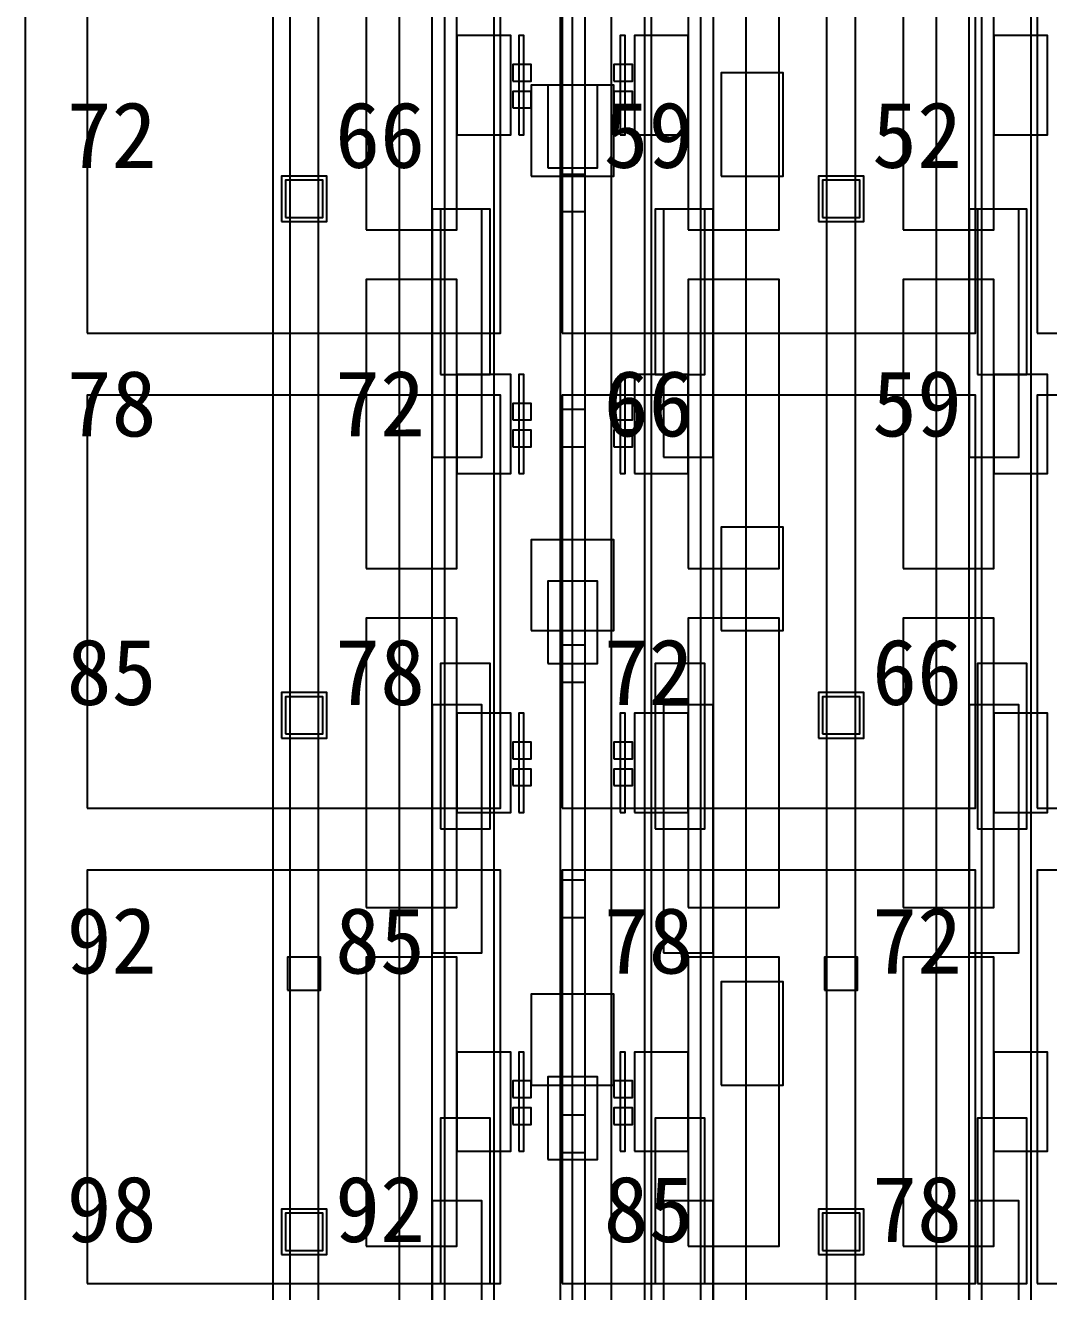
# Model space of a CAD drawing. Header units: metres. Extents: x -1640 to 1560, y -268 to 2338.
# Drawn here: x -281 to -256.23, y 991.8 to 1022.45 of the extents above; entities that cross this region are included whole.
import ezdxf

# ---------------------------------------------------------------- set-up
doc = ezdxf.new("R2010")
doc.units = ezdxf.units.M
for name, color, linetype in [('1F_CHL', 4, 'Continuous'), ('1F_PUMP', 2, 'Continuous'), ('1F_SCR', 3, 'Continuous'), ('1F_STRUCT_COLUMN', 8, 'Continuous'), ('1F_ZONE', 3, 'Continuous'), ('2F_CSF_LATERAL_RACK_CONCEPT', 9, 'Continuous'), ('2F_RFG', 5, 'Continuous'), ('2F_STRUCT_COLUMN', 8, 'Continuous'), ('2F_VMB', 6, 'Continuous'), ('2F_ZONE', 3, 'Continuous'), ('3F_CLEANROOM_OVERHEAD_PIPE_DUCT_CONCEPT', 9, 'Continuous'), ('3F_DIFF', 4, 'Continuous'), ('3F_EHS_EGRESS_DIST_M', 2, 'Continuous'), ('3F_FOUP', 5, 'Continuous'), ('3F_OHT', 9, 'Continuous'), ('3F_OHTV', 1, 'Continuous'), ('3F_STRUCT_COLUMN', 8, 'Continuous'), ('3F_TBAR', 6, 'Continuous'), ('3F_ZONE', 3, 'Continuous'), ('4F_FFU', 1, 'Continuous'), ('4F_STRUCT_PLENUM_TRUSS_CONCEPT', 9, 'Continuous'), ('4F_ZONE', 3, 'Continuous'), ('5F_CHL', 4, 'Continuous'), ('5F_PUMP', 2, 'Continuous'), ('5F_SCR', 3, 'Continuous'), ('5F_STRUCT_COLUMN', 8, 'Continuous'), ('5F_ZONE', 3, 'Continuous'), ('6F_CSF_LATERAL_RACK_CONCEPT', 9, 'Continuous'), ('6F_RFG', 5, 'Continuous'), ('6F_STRUCT_COLUMN', 8, 'Continuous'), ('6F_VMB', 6, 'Continuous'), ('6F_ZONE', 3, 'Continuous'), ('7F_CLEANROOM_OVERHEAD_PIPE_DUCT_CONCEPT', 9, 'Continuous'), ('7F_DIFF', 4, 'Continuous'), ('7F_EHS_EGRESS_DIST_M', 2, 'Continuous'), ('7F_FOUP', 5, 'Continuous'), ('7F_OHT', 9, 'Continuous'), ('7F_OHTV', 1, 'Continuous'), ('7F_STRUCT_COLUMN', 8, 'Continuous'), ('7F_TBAR', 6, 'Continuous'), ('7F_ZONE', 3, 'Continuous'), ('8F_FFU', 1, 'Continuous'), ('8F_STRUCT_PLENUM_TRUSS_CONCEPT', 9, 'Continuous'), ('8F_ZONE', 3, 'Continuous'), ('EHS_TREATED_EXHAUST', 30, 'Continuous'), ('UTIL_GAS.SPEC_CONCEPT', 3, 'Continuous'), ('UTIL_PCW.R_CONCEPT', 1, 'Continuous'), ('UTIL_PCW.S_CONCEPT', 6, 'Continuous')]:
    doc.layers.add(name, color=color, linetype=linetype)

msp = doc.modelspace()

# ---------------------------------------------------------------- linework, layer by layer
at = {"layer": '1F_CHL'}
for points in [[(-264.15, 1018.8), (-262.65, 1018.8), (-262.65, 1021.3), (-264.15, 1021.3)], [(-264.15, 1007.8), (-262.65, 1007.8), (-262.65, 1010.3), (-264.15, 1010.3)], [(-264.15, 996.8), (-262.65, 996.8), (-262.65, 999.3), (-264.15, 999.3)]]:
    msp.add_lwpolyline(points, close=True, dxfattribs=at)
at = {"layer": '1F_PUMP'}
for points in [[(-270.95, 1014), (-269.75, 1014), (-269.75, 1018), (-270.95, 1018)], [(-265.75, 1014), (-264.55, 1014), (-264.55, 1018), (-265.75, 1018)], [(-257.95, 1014), (-256.75, 1014), (-256.75, 1018), (-257.95, 1018)], [(-270.95, 1003), (-269.75, 1003), (-269.75, 1007), (-270.95, 1007)], [(-265.75, 1003), (-264.55, 1003), (-264.55, 1007), (-265.75, 1007)], [(-257.95, 1003), (-256.75, 1003), (-256.75, 1007), (-257.95, 1007)], [(-270.95, 992), (-269.75, 992), (-269.75, 996), (-270.95, 996)], [(-265.75, 992), (-264.55, 992), (-264.55, 996), (-265.75, 996)], [(-257.95, 992), (-256.75, 992), (-256.75, 996), (-257.95, 996)]]:
    msp.add_lwpolyline(points, close=True, dxfattribs=at)
at = {"layer": '1F_SCR'}
for points in [[(-268.75, 1018.8), (-266.75, 1018.8), (-266.75, 1021), (-268.75, 1021)], [(-268.75, 1007.8), (-266.75, 1007.8), (-266.75, 1010), (-268.75, 1010)], [(-268.75, 996.8), (-266.75, 996.8), (-266.75, 999), (-268.75, 999)]]:
    msp.add_lwpolyline(points, close=True, dxfattribs=at)
at = {"layer": '1F_STRUCT_COLUMN'}
for points in [[(-274.8, 1017.7), (-273.7, 1017.7), (-273.7, 1018.8), (-274.8, 1018.8)], [(-261.8, 1017.7), (-260.7, 1017.7), (-260.7, 1018.8), (-261.8, 1018.8)], [(-274.8, 1005.2), (-273.7, 1005.2), (-273.7, 1006.3), (-274.8, 1006.3)], [(-261.8, 1005.2), (-260.7, 1005.2), (-260.7, 1006.3), (-261.8, 1006.3)], [(-274.8, 992.7), (-273.7, 992.7), (-273.7, 993.8), (-274.8, 993.8)], [(-261.8, 992.7), (-260.7, 992.7), (-260.7, 993.8), (-261.8, 993.8)]]:
    msp.add_lwpolyline(points, close=True, dxfattribs=at)
at = {"layer": '1F_ZONE'}
msp.add_lwpolyline([(-281, 887), (-7.5, 887), (-7.5, 1045), (-281, 1045)], close=True, dxfattribs=at)
at = {"layer": '2F_CSF_LATERAL_RACK_CONCEPT'}
for points in [[(-271.95, 891), (-271.15, 891), (-271.15, 1041), (-271.95, 1041)], [(-264.35, 891), (-263.55, 891), (-263.55, 1041), (-264.35, 1041)], [(-258.95, 891), (-258.15, 891), (-258.15, 1041), (-258.95, 1041)]]:
    msp.add_lwpolyline(points, close=True, dxfattribs=at)
at = {"layer": '2F_RFG'}
for points in [[(-271.15, 1012), (-269.95, 1012), (-269.95, 1018), (-271.15, 1018)], [(-265.55, 1012), (-264.35, 1012), (-264.35, 1018), (-265.55, 1018)], [(-258.15, 1012), (-256.95, 1012), (-256.95, 1018), (-258.15, 1018)], [(-271.15, 1000), (-269.95, 1000), (-269.95, 1006), (-271.15, 1006)], [(-265.55, 1000), (-264.35, 1000), (-264.35, 1006), (-265.55, 1006)], [(-258.15, 1000), (-256.95, 1000), (-256.95, 1006), (-258.15, 1006)], [(-271.15, 988), (-269.95, 988), (-269.95, 994), (-271.15, 994)], [(-265.55, 988), (-264.35, 988), (-264.35, 994), (-265.55, 994)], [(-258.15, 988), (-256.95, 988), (-256.95, 994), (-258.15, 994)]]:
    msp.add_lwpolyline(points, close=True, dxfattribs=at)
at = {"layer": '2F_STRUCT_COLUMN'}
for points in [[(-274.7, 1017.8), (-273.8, 1017.8), (-273.8, 1018.7), (-274.7, 1018.7)], [(-261.7, 1017.8), (-260.8, 1017.8), (-260.8, 1018.7), (-261.7, 1018.7)], [(-274.7, 1005.3), (-273.8, 1005.3), (-273.8, 1006.2), (-274.7, 1006.2)], [(-261.7, 1005.3), (-260.8, 1005.3), (-260.8, 1006.2), (-261.7, 1006.2)], [(-274.7, 992.8), (-273.8, 992.8), (-273.8, 993.7), (-274.7, 993.7)], [(-261.7, 992.8), (-260.8, 992.8), (-260.8, 993.7), (-261.7, 993.7)]]:
    msp.add_lwpolyline(points, close=True, dxfattribs=at)
at = {"layer": '2F_VMB'}
for points in [[(-268.35, 1019), (-267.15, 1019), (-267.15, 1021), (-268.35, 1021)], [(-268.35, 1007), (-267.15, 1007), (-267.15, 1009), (-268.35, 1009)], [(-268.35, 995), (-267.15, 995), (-267.15, 997), (-268.35, 997)]]:
    msp.add_lwpolyline(points, close=True, dxfattribs=at)
at = {"layer": '2F_ZONE'}
msp.add_lwpolyline([(-281, 887), (-7.5, 887), (-7.5, 1045), (-281, 1045)], close=True, dxfattribs=at)
at = {"layer": '3F_CLEANROOM_OVERHEAD_PIPE_DUCT_CONCEPT'}
for points in [[(-270.85, 890), (-269.65, 890), (-269.65, 1042), (-270.85, 1042)], [(-265.85, 890), (-264.65, 890), (-264.65, 1042), (-265.85, 1042)], [(-257.85, 890), (-256.65, 890), (-256.65, 1042), (-257.85, 1042)]]:
    msp.add_lwpolyline(points, close=True, dxfattribs=at)
at = {"layer": '3F_DIFF'}
for points in [[(-272.75, 1017.5), (-270.55, 1017.5), (-270.55, 1024.5), (-272.75, 1024.5)], [(-264.95, 1017.5), (-262.75, 1017.5), (-262.75, 1024.5), (-264.95, 1024.5)], [(-259.75, 1017.5), (-257.55, 1017.5), (-257.55, 1024.5), (-259.75, 1024.5)], [(-270.55, 1019.8), (-269.25, 1019.8), (-269.25, 1022.2), (-270.55, 1022.2)], [(-266.25, 1019.8), (-264.95, 1019.8), (-264.95, 1022.2), (-266.25, 1022.2)], [(-257.55, 1019.8), (-256.25, 1019.8), (-256.25, 1022.2), (-257.55, 1022.2)], [(-272.75, 1009.3), (-270.55, 1009.3), (-270.55, 1016.3), (-272.75, 1016.3)], [(-264.95, 1009.3), (-262.75, 1009.3), (-262.75, 1016.3), (-264.95, 1016.3)], [(-259.75, 1009.3), (-257.55, 1009.3), (-257.55, 1016.3), (-259.75, 1016.3)], [(-270.55, 1011.6), (-269.25, 1011.6), (-269.25, 1014), (-270.55, 1014)], [(-266.25, 1011.6), (-264.95, 1011.6), (-264.95, 1014), (-266.25, 1014)], [(-257.55, 1011.6), (-256.25, 1011.6), (-256.25, 1014), (-257.55, 1014)], [(-272.75, 1001.1), (-270.55, 1001.1), (-270.55, 1008.1), (-272.75, 1008.1)], [(-264.95, 1001.1), (-262.75, 1001.1), (-262.75, 1008.1), (-264.95, 1008.1)], [(-259.75, 1001.1), (-257.55, 1001.1), (-257.55, 1008.1), (-259.75, 1008.1)], [(-270.55, 1003.4), (-269.25, 1003.4), (-269.25, 1005.8), (-270.55, 1005.8)], [(-266.25, 1003.4), (-264.95, 1003.4), (-264.95, 1005.8), (-266.25, 1005.8)], [(-257.55, 1003.4), (-256.25, 1003.4), (-256.25, 1005.8), (-257.55, 1005.8)], [(-272.75, 992.9), (-270.55, 992.9), (-270.55, 999.9), (-272.75, 999.9)], [(-264.95, 992.9), (-262.75, 992.9), (-262.75, 999.9), (-264.95, 999.9)], [(-259.75, 992.9), (-257.55, 992.9), (-257.55, 999.9), (-259.75, 999.9)], [(-270.55, 995.2), (-269.25, 995.2), (-269.25, 997.6), (-270.55, 997.6)], [(-266.25, 995.2), (-264.95, 995.2), (-264.95, 997.6), (-266.25, 997.6)], [(-257.55, 995.2), (-256.25, 995.2), (-256.25, 997.6), (-257.55, 997.6)]]:
    msp.add_lwpolyline(points, close=True, dxfattribs=at)
at = {"layer": '3F_FOUP'}
for points in [[(-269.2, 1021.1), (-268.75, 1021.1), (-268.75, 1021.5), (-269.2, 1021.5)], [(-266.75, 1021.1), (-266.3, 1021.1), (-266.3, 1021.5), (-266.75, 1021.5)], [(-269.2, 1020.45), (-268.75, 1020.45), (-268.75, 1020.85), (-269.2, 1020.85)], [(-266.75, 1020.45), (-266.3, 1020.45), (-266.3, 1020.85), (-266.75, 1020.85)], [(-269.2, 1012.9), (-268.75, 1012.9), (-268.75, 1013.3), (-269.2, 1013.3)], [(-266.75, 1012.9), (-266.3, 1012.9), (-266.3, 1013.3), (-266.75, 1013.3)], [(-269.2, 1012.25), (-268.75, 1012.25), (-268.75, 1012.65), (-269.2, 1012.65)], [(-266.75, 1012.25), (-266.3, 1012.25), (-266.3, 1012.65), (-266.75, 1012.65)], [(-269.2, 1004.7), (-268.75, 1004.7), (-268.75, 1005.1), (-269.2, 1005.1)], [(-266.75, 1004.7), (-266.3, 1004.7), (-266.3, 1005.1), (-266.75, 1005.1)], [(-269.2, 1004.05), (-268.75, 1004.05), (-268.75, 1004.45), (-269.2, 1004.45)], [(-266.75, 1004.05), (-266.3, 1004.05), (-266.3, 1004.45), (-266.75, 1004.45)], [(-269.2, 996.5), (-268.75, 996.5), (-268.75, 996.9), (-269.2, 996.9)], [(-266.75, 996.5), (-266.3, 996.5), (-266.3, 996.9), (-266.75, 996.9)], [(-269.2, 995.85), (-268.75, 995.85), (-268.75, 996.25), (-269.2, 996.25)], [(-266.75, 995.85), (-266.3, 995.85), (-266.3, 996.25), (-266.75, 996.25)]]:
    msp.add_lwpolyline(points, close=True, dxfattribs=at)
at = {"layer": '3F_OHT'}
msp.add_line((-267.75, 970), (-267.75, 1042), dxfattribs=at)
at = {"layer": '3F_OHTV'}
for points in [[(-268.05, 1017.94), (-267.45, 1017.94), (-267.45, 1018.84), (-268.05, 1018.84)], [(-268.05, 1012.25), (-267.45, 1012.25), (-267.45, 1013.15), (-268.05, 1013.15)], [(-268.05, 1006.55), (-267.45, 1006.55), (-267.45, 1007.45), (-268.05, 1007.45)], [(-268.05, 1000.86), (-267.45, 1000.86), (-267.45, 1001.76), (-268.05, 1001.76)], [(-268.05, 995.17), (-267.45, 995.17), (-267.45, 996.07), (-268.05, 996.07)]]:
    msp.add_lwpolyline(points, close=True, dxfattribs=at)
at = {"layer": '3F_STRUCT_COLUMN'}
for points in [[(-274.65, 999.1), (-273.85, 999.1), (-273.85, 999.9), (-274.65, 999.9)], [(-261.65, 999.1), (-260.85, 999.1), (-260.85, 999.9), (-261.65, 999.9)]]:
    msp.add_lwpolyline(points, close=True, dxfattribs=at)
at = {"layer": '3F_TBAR'}
for points in [[(-269.05, 1019.8), (-268.93, 1019.8), (-268.93, 1022.2), (-269.05, 1022.2)], [(-266.6, 1019.8), (-266.48, 1019.8), (-266.48, 1022.2), (-266.6, 1022.2)], [(-269.05, 1011.6), (-268.93, 1011.6), (-268.93, 1014), (-269.05, 1014)], [(-266.6, 1011.6), (-266.48, 1011.6), (-266.48, 1014), (-266.6, 1014)], [(-269.05, 1003.4), (-268.93, 1003.4), (-268.93, 1005.8), (-269.05, 1005.8)], [(-266.6, 1003.4), (-266.48, 1003.4), (-266.48, 1005.8), (-266.6, 1005.8)], [(-269.05, 995.2), (-268.93, 995.2), (-268.93, 997.6), (-269.05, 997.6)], [(-266.6, 995.2), (-266.48, 995.2), (-266.48, 997.6), (-266.6, 997.6)]]:
    msp.add_lwpolyline(points, close=True, dxfattribs=at)
at = {"layer": '3F_ZONE'}
msp.add_lwpolyline([(-281, 887), (-7.5, 887), (-7.5, 1045), (-281, 1045)], close=True, dxfattribs=at)
at = {"layer": '4F_FFU'}
for points in [[(-279.5, 1015), (-269.5, 1015), (-269.5, 1025), (-279.5, 1025)], [(-268, 1015), (-258, 1015), (-258, 1025), (-268, 1025)], [(-256.5, 1015), (-246.5, 1015), (-246.5, 1025), (-256.5, 1025)], [(-279.5, 1003.5), (-269.5, 1003.5), (-269.5, 1013.5), (-279.5, 1013.5)], [(-268, 1003.5), (-258, 1003.5), (-258, 1013.5), (-268, 1013.5)], [(-256.5, 1003.5), (-246.5, 1003.5), (-246.5, 1013.5), (-256.5, 1013.5)], [(-279.5, 992), (-269.5, 992), (-269.5, 1002), (-279.5, 1002)], [(-268, 992), (-258, 992), (-258, 1002), (-268, 1002)], [(-256.5, 992), (-246.5, 992), (-246.5, 1002), (-256.5, 1002)]]:
    msp.add_lwpolyline(points, close=True, dxfattribs=at)
at = {"layer": '4F_STRUCT_PLENUM_TRUSS_CONCEPT'}
for points in [[(-274.6, 887), (-273.9, 887), (-273.9, 1045), (-274.6, 1045)], [(-261.6, 887), (-260.9, 887), (-260.9, 1045), (-261.6, 1045)]]:
    msp.add_lwpolyline(points, close=True, dxfattribs=at)
at = {"layer": '4F_ZONE'}
msp.add_lwpolyline([(-281, 887), (-7.5, 887), (-7.5, 1045), (-281, 1045)], close=True, dxfattribs=at)
at = {"layer": '5F_CHL'}
for points in [[(-264.15, 1018.8), (-262.65, 1018.8), (-262.65, 1021.3), (-264.15, 1021.3)], [(-264.15, 1007.8), (-262.65, 1007.8), (-262.65, 1010.3), (-264.15, 1010.3)], [(-264.15, 996.8), (-262.65, 996.8), (-262.65, 999.3), (-264.15, 999.3)]]:
    msp.add_lwpolyline(points, close=True, dxfattribs=at)
at = {"layer": '5F_PUMP'}
for points in [[(-270.95, 1014), (-269.75, 1014), (-269.75, 1018), (-270.95, 1018)], [(-265.75, 1014), (-264.55, 1014), (-264.55, 1018), (-265.75, 1018)], [(-257.95, 1014), (-256.75, 1014), (-256.75, 1018), (-257.95, 1018)], [(-270.95, 1003), (-269.75, 1003), (-269.75, 1007), (-270.95, 1007)], [(-265.75, 1003), (-264.55, 1003), (-264.55, 1007), (-265.75, 1007)], [(-257.95, 1003), (-256.75, 1003), (-256.75, 1007), (-257.95, 1007)], [(-270.95, 992), (-269.75, 992), (-269.75, 996), (-270.95, 996)], [(-265.75, 992), (-264.55, 992), (-264.55, 996), (-265.75, 996)], [(-257.95, 992), (-256.75, 992), (-256.75, 996), (-257.95, 996)]]:
    msp.add_lwpolyline(points, close=True, dxfattribs=at)
at = {"layer": '5F_SCR'}
for points in [[(-268.75, 1018.8), (-266.75, 1018.8), (-266.75, 1021), (-268.75, 1021)], [(-268.75, 1007.8), (-266.75, 1007.8), (-266.75, 1010), (-268.75, 1010)], [(-268.75, 996.8), (-266.75, 996.8), (-266.75, 999), (-268.75, 999)]]:
    msp.add_lwpolyline(points, close=True, dxfattribs=at)
at = {"layer": '5F_STRUCT_COLUMN'}
for points in [[(-274.8, 1017.7), (-273.7, 1017.7), (-273.7, 1018.8), (-274.8, 1018.8)], [(-261.8, 1017.7), (-260.7, 1017.7), (-260.7, 1018.8), (-261.8, 1018.8)], [(-274.8, 1005.2), (-273.7, 1005.2), (-273.7, 1006.3), (-274.8, 1006.3)], [(-261.8, 1005.2), (-260.7, 1005.2), (-260.7, 1006.3), (-261.8, 1006.3)], [(-274.8, 992.7), (-273.7, 992.7), (-273.7, 993.8), (-274.8, 993.8)], [(-261.8, 992.7), (-260.7, 992.7), (-260.7, 993.8), (-261.8, 993.8)]]:
    msp.add_lwpolyline(points, close=True, dxfattribs=at)
at = {"layer": '5F_ZONE'}
msp.add_lwpolyline([(-281, 887), (-7.5, 887), (-7.5, 1045), (-281, 1045)], close=True, dxfattribs=at)
at = {"layer": '6F_CSF_LATERAL_RACK_CONCEPT'}
for points in [[(-271.95, 891), (-271.15, 891), (-271.15, 1041), (-271.95, 1041)], [(-264.35, 891), (-263.55, 891), (-263.55, 1041), (-264.35, 1041)], [(-258.95, 891), (-258.15, 891), (-258.15, 1041), (-258.95, 1041)]]:
    msp.add_lwpolyline(points, close=True, dxfattribs=at)
at = {"layer": '6F_RFG'}
for points in [[(-271.15, 1012), (-269.95, 1012), (-269.95, 1018), (-271.15, 1018)], [(-265.55, 1012), (-264.35, 1012), (-264.35, 1018), (-265.55, 1018)], [(-258.15, 1012), (-256.95, 1012), (-256.95, 1018), (-258.15, 1018)], [(-271.15, 1000), (-269.95, 1000), (-269.95, 1006), (-271.15, 1006)], [(-265.55, 1000), (-264.35, 1000), (-264.35, 1006), (-265.55, 1006)], [(-258.15, 1000), (-256.95, 1000), (-256.95, 1006), (-258.15, 1006)], [(-271.15, 988), (-269.95, 988), (-269.95, 994), (-271.15, 994)], [(-265.55, 988), (-264.35, 988), (-264.35, 994), (-265.55, 994)], [(-258.15, 988), (-256.95, 988), (-256.95, 994), (-258.15, 994)]]:
    msp.add_lwpolyline(points, close=True, dxfattribs=at)
at = {"layer": '6F_STRUCT_COLUMN'}
for points in [[(-274.7, 1017.8), (-273.8, 1017.8), (-273.8, 1018.7), (-274.7, 1018.7)], [(-261.7, 1017.8), (-260.8, 1017.8), (-260.8, 1018.7), (-261.7, 1018.7)], [(-274.7, 1005.3), (-273.8, 1005.3), (-273.8, 1006.2), (-274.7, 1006.2)], [(-261.7, 1005.3), (-260.8, 1005.3), (-260.8, 1006.2), (-261.7, 1006.2)], [(-274.7, 992.8), (-273.8, 992.8), (-273.8, 993.7), (-274.7, 993.7)], [(-261.7, 992.8), (-260.8, 992.8), (-260.8, 993.7), (-261.7, 993.7)]]:
    msp.add_lwpolyline(points, close=True, dxfattribs=at)
at = {"layer": '6F_VMB'}
for points in [[(-268.35, 1019), (-267.15, 1019), (-267.15, 1021), (-268.35, 1021)], [(-268.35, 1007), (-267.15, 1007), (-267.15, 1009), (-268.35, 1009)], [(-268.35, 995), (-267.15, 995), (-267.15, 997), (-268.35, 997)]]:
    msp.add_lwpolyline(points, close=True, dxfattribs=at)
at = {"layer": '6F_ZONE'}
msp.add_lwpolyline([(-281, 887), (-7.5, 887), (-7.5, 1045), (-281, 1045)], close=True, dxfattribs=at)
at = {"layer": '7F_CLEANROOM_OVERHEAD_PIPE_DUCT_CONCEPT'}
for points in [[(-270.85, 890), (-269.65, 890), (-269.65, 1042), (-270.85, 1042)], [(-265.85, 890), (-264.65, 890), (-264.65, 1042), (-265.85, 1042)], [(-257.85, 890), (-256.65, 890), (-256.65, 1042), (-257.85, 1042)]]:
    msp.add_lwpolyline(points, close=True, dxfattribs=at)
at = {"layer": '7F_DIFF'}
for points in [[(-272.75, 1017.5), (-270.55, 1017.5), (-270.55, 1024.5), (-272.75, 1024.5)], [(-264.95, 1017.5), (-262.75, 1017.5), (-262.75, 1024.5), (-264.95, 1024.5)], [(-259.75, 1017.5), (-257.55, 1017.5), (-257.55, 1024.5), (-259.75, 1024.5)], [(-270.55, 1019.8), (-269.25, 1019.8), (-269.25, 1022.2), (-270.55, 1022.2)], [(-266.25, 1019.8), (-264.95, 1019.8), (-264.95, 1022.2), (-266.25, 1022.2)], [(-257.55, 1019.8), (-256.25, 1019.8), (-256.25, 1022.2), (-257.55, 1022.2)], [(-272.75, 1009.3), (-270.55, 1009.3), (-270.55, 1016.3), (-272.75, 1016.3)], [(-264.95, 1009.3), (-262.75, 1009.3), (-262.75, 1016.3), (-264.95, 1016.3)], [(-259.75, 1009.3), (-257.55, 1009.3), (-257.55, 1016.3), (-259.75, 1016.3)], [(-270.55, 1011.6), (-269.25, 1011.6), (-269.25, 1014), (-270.55, 1014)], [(-266.25, 1011.6), (-264.95, 1011.6), (-264.95, 1014), (-266.25, 1014)], [(-257.55, 1011.6), (-256.25, 1011.6), (-256.25, 1014), (-257.55, 1014)], [(-272.75, 1001.1), (-270.55, 1001.1), (-270.55, 1008.1), (-272.75, 1008.1)], [(-264.95, 1001.1), (-262.75, 1001.1), (-262.75, 1008.1), (-264.95, 1008.1)], [(-259.75, 1001.1), (-257.55, 1001.1), (-257.55, 1008.1), (-259.75, 1008.1)], [(-270.55, 1003.4), (-269.25, 1003.4), (-269.25, 1005.8), (-270.55, 1005.8)], [(-266.25, 1003.4), (-264.95, 1003.4), (-264.95, 1005.8), (-266.25, 1005.8)], [(-257.55, 1003.4), (-256.25, 1003.4), (-256.25, 1005.8), (-257.55, 1005.8)], [(-272.75, 992.9), (-270.55, 992.9), (-270.55, 999.9), (-272.75, 999.9)], [(-264.95, 992.9), (-262.75, 992.9), (-262.75, 999.9), (-264.95, 999.9)], [(-259.75, 992.9), (-257.55, 992.9), (-257.55, 999.9), (-259.75, 999.9)], [(-270.55, 995.2), (-269.25, 995.2), (-269.25, 997.6), (-270.55, 997.6)], [(-266.25, 995.2), (-264.95, 995.2), (-264.95, 997.6), (-266.25, 997.6)], [(-257.55, 995.2), (-256.25, 995.2), (-256.25, 997.6), (-257.55, 997.6)]]:
    msp.add_lwpolyline(points, close=True, dxfattribs=at)
at = {"layer": '7F_FOUP'}
for points in [[(-269.2, 1021.1), (-268.75, 1021.1), (-268.75, 1021.5), (-269.2, 1021.5)], [(-266.75, 1021.1), (-266.3, 1021.1), (-266.3, 1021.5), (-266.75, 1021.5)], [(-269.2, 1020.45), (-268.75, 1020.45), (-268.75, 1020.85), (-269.2, 1020.85)], [(-266.75, 1020.45), (-266.3, 1020.45), (-266.3, 1020.85), (-266.75, 1020.85)], [(-269.2, 1012.9), (-268.75, 1012.9), (-268.75, 1013.3), (-269.2, 1013.3)], [(-266.75, 1012.9), (-266.3, 1012.9), (-266.3, 1013.3), (-266.75, 1013.3)], [(-269.2, 1012.25), (-268.75, 1012.25), (-268.75, 1012.65), (-269.2, 1012.65)], [(-266.75, 1012.25), (-266.3, 1012.25), (-266.3, 1012.65), (-266.75, 1012.65)], [(-269.2, 1004.7), (-268.75, 1004.7), (-268.75, 1005.1), (-269.2, 1005.1)], [(-266.75, 1004.7), (-266.3, 1004.7), (-266.3, 1005.1), (-266.75, 1005.1)], [(-269.2, 1004.05), (-268.75, 1004.05), (-268.75, 1004.45), (-269.2, 1004.45)], [(-266.75, 1004.05), (-266.3, 1004.05), (-266.3, 1004.45), (-266.75, 1004.45)], [(-269.2, 996.5), (-268.75, 996.5), (-268.75, 996.9), (-269.2, 996.9)], [(-266.75, 996.5), (-266.3, 996.5), (-266.3, 996.9), (-266.75, 996.9)], [(-269.2, 995.85), (-268.75, 995.85), (-268.75, 996.25), (-269.2, 996.25)], [(-266.75, 995.85), (-266.3, 995.85), (-266.3, 996.25), (-266.75, 996.25)]]:
    msp.add_lwpolyline(points, close=True, dxfattribs=at)
at = {"layer": '7F_OHT'}
msp.add_line((-267.75, 970), (-267.75, 1042), dxfattribs=at)
at = {"layer": '7F_OHTV'}
for points in [[(-268.05, 1017.94), (-267.45, 1017.94), (-267.45, 1018.84), (-268.05, 1018.84)], [(-268.05, 1012.25), (-267.45, 1012.25), (-267.45, 1013.15), (-268.05, 1013.15)], [(-268.05, 1006.55), (-267.45, 1006.55), (-267.45, 1007.45), (-268.05, 1007.45)], [(-268.05, 1000.86), (-267.45, 1000.86), (-267.45, 1001.76), (-268.05, 1001.76)], [(-268.05, 995.17), (-267.45, 995.17), (-267.45, 996.07), (-268.05, 996.07)]]:
    msp.add_lwpolyline(points, close=True, dxfattribs=at)
at = {"layer": '7F_STRUCT_COLUMN'}
for points in [[(-274.65, 999.1), (-273.85, 999.1), (-273.85, 999.9), (-274.65, 999.9)], [(-261.65, 999.1), (-260.85, 999.1), (-260.85, 999.9), (-261.65, 999.9)]]:
    msp.add_lwpolyline(points, close=True, dxfattribs=at)
at = {"layer": '7F_TBAR'}
for points in [[(-269.05, 1019.8), (-268.93, 1019.8), (-268.93, 1022.2), (-269.05, 1022.2)], [(-266.6, 1019.8), (-266.48, 1019.8), (-266.48, 1022.2), (-266.6, 1022.2)], [(-269.05, 1011.6), (-268.93, 1011.6), (-268.93, 1014), (-269.05, 1014)], [(-266.6, 1011.6), (-266.48, 1011.6), (-266.48, 1014), (-266.6, 1014)], [(-269.05, 1003.4), (-268.93, 1003.4), (-268.93, 1005.8), (-269.05, 1005.8)], [(-266.6, 1003.4), (-266.48, 1003.4), (-266.48, 1005.8), (-266.6, 1005.8)], [(-269.05, 995.2), (-268.93, 995.2), (-268.93, 997.6), (-269.05, 997.6)], [(-266.6, 995.2), (-266.48, 995.2), (-266.48, 997.6), (-266.6, 997.6)]]:
    msp.add_lwpolyline(points, close=True, dxfattribs=at)
at = {"layer": '7F_ZONE'}
msp.add_lwpolyline([(-281, 887), (-7.5, 887), (-7.5, 1045), (-281, 1045)], close=True, dxfattribs=at)
at = {"layer": '8F_FFU'}
for points in [[(-279.5, 1015), (-269.5, 1015), (-269.5, 1025), (-279.5, 1025)], [(-268, 1015), (-258, 1015), (-258, 1025), (-268, 1025)], [(-256.5, 1015), (-246.5, 1015), (-246.5, 1025), (-256.5, 1025)], [(-279.5, 1003.5), (-269.5, 1003.5), (-269.5, 1013.5), (-279.5, 1013.5)], [(-268, 1003.5), (-258, 1003.5), (-258, 1013.5), (-268, 1013.5)], [(-256.5, 1003.5), (-246.5, 1003.5), (-246.5, 1013.5), (-256.5, 1013.5)], [(-279.5, 992), (-269.5, 992), (-269.5, 1002), (-279.5, 1002)], [(-268, 992), (-258, 992), (-258, 1002), (-268, 1002)], [(-256.5, 992), (-246.5, 992), (-246.5, 1002), (-256.5, 1002)]]:
    msp.add_lwpolyline(points, close=True, dxfattribs=at)
at = {"layer": '8F_STRUCT_PLENUM_TRUSS_CONCEPT'}
for points in [[(-274.6, 887), (-273.9, 887), (-273.9, 1045), (-274.6, 1045)], [(-261.6, 887), (-260.9, 887), (-260.9, 1045), (-261.6, 1045)]]:
    msp.add_lwpolyline(points, close=True, dxfattribs=at)
at = {"layer": '8F_ZONE'}
msp.add_lwpolyline([(-281, 887), (-7.5, 887), (-7.5, 1045), (-281, 1045)], close=True, dxfattribs=at)
at = {"layer": 'EHS_TREATED_EXHAUST'}
msp.add_lwpolyline([(-268.05, 891), (-267.45, 891), (-267.45, 1053), (-268.05, 1053)], close=True, dxfattribs=at)
msp.add_lwpolyline([(-268.05, 891), (-267.45, 891), (-267.45, 1053), (-268.05, 1053)], close=True, dxfattribs=at)
at = {"layer": 'UTIL_GAS.SPEC_CONCEPT'}
for q in [(-275, 1056.8), (-275, 1056.8), (-275, 1025.3), (-275, 1025.3)]:
    msp.add_line((-275, 906.7), q, dxfattribs=at)
at = {"layer": 'UTIL_PCW.R_CONCEPT'}
msp.add_line((-266.005, 892.77), (-266.005, 1039.22), dxfattribs=at)
msp.add_line((-266.005, 892.77), (-266.005, 1039.22), dxfattribs=at)
at = {"layer": 'UTIL_PCW.S_CONCEPT'}
msp.add_line((-266.805, 892.77), (-266.805, 1039.22), dxfattribs=at)
msp.add_line((-266.805, 892.77), (-266.805, 1039.22), dxfattribs=at)

# ---------------------------------------------------------------- texts
at = {"layer": '3F_EHS_EGRESS_DIST_M'}
for s, p in [('72', (-280, 1019)), ('66', (-273.5, 1019)), ('59', (-267, 1019)), ('52', (-260.5, 1019)), ('78', (-280, 1012.5)), ('72', (-273.5, 1012.5)), ('66', (-267, 1012.5)), ('59', (-260.5, 1012.5)), ('85', (-280, 1006)), ('78', (-273.5, 1006)), ('72', (-267, 1006)), ('66', (-260.5, 1006)), ('92', (-280, 999.5)), ('85', (-273.5, 999.5)), ('78', (-267, 999.5)), ('72', (-260.5, 999.5)), ('98', (-280, 993)), ('92', (-273.5, 993)), ('85', (-267, 993)), ('78', (-260.5, 993))]:
    msp.add_text(s, height=1.6, dxfattribs=at).set_placement(p)
at = {"layer": '7F_EHS_EGRESS_DIST_M'}
for s, p in [('72', (-280, 1019)), ('66', (-273.5, 1019)), ('59', (-267, 1019)), ('52', (-260.5, 1019)), ('78', (-280, 1012.5)), ('72', (-273.5, 1012.5)), ('66', (-267, 1012.5)), ('59', (-260.5, 1012.5)), ('85', (-280, 1006)), ('78', (-273.5, 1006)), ('72', (-267, 1006)), ('66', (-260.5, 1006)), ('92', (-280, 999.5)), ('85', (-273.5, 999.5)), ('78', (-267, 999.5)), ('72', (-260.5, 999.5)), ('98', (-280, 993)), ('92', (-273.5, 993)), ('85', (-267, 993)), ('78', (-260.5, 993))]:
    msp.add_text(s, height=1.6, dxfattribs=at).set_placement(p)

doc.saveas('drawing.dxf')
